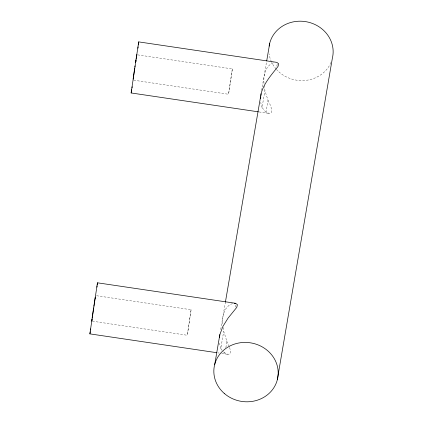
<?xml version="1.0" encoding="UTF-8"?>
<svg xmlns="http://www.w3.org/2000/svg" width="423" height="423" viewBox="0 0 423 423"><rect width="100%" height="100%" fill="white"/><g stroke="black" fill="none" stroke-linecap="round" stroke-linejoin="round"><path stroke-width="0.32" stroke-dasharray="2.12 1.59" d="M92.415 321.2L187.304 335.275L191.096 309.747L96.211 295.672M191.096 309.747L187.304 335.275M133.668 80.201L228.557 94.276L232.349 68.912L137.459 54.837M232.349 68.912L228.557 94.276M229.567 347.479L230.556 350.852L230.218 353.602L228.246 354.4L224.772 353.194L225.189 350.683M225.713 347.537C229.055 340.288 222.969 333.943 223.09 326.757M268.018 100.336L270.487 105.433L271.804 109.938L271.471 112.682L269.493 113.48L266.025 112.28L268.018 100.336L264.925 90.681L264.343 85.843M220.716 329.485L225.253 303.016M261.641 90.496L266.59 61.584M222.107 350.381L220.78 348.478L223.672 331.595M266.025 112.28L262.033 107.564L264.925 90.681M235.595 307.04L235.923 305.136M276.848 66.125L277.171 64.222M273.29 62.826C265.094 65.999 263.08 76.283 264.068 84.077M232.571 303.534C224.179 306.331 221.911 316.594 222.725 324.404M259.056 111.931L269.493 113.48M217.803 352.851L219.109 353.041M221.715 353.432L228.246 354.4M223.439 351.788L224.772 353.194M226.765 341.25L229.234 346.352M262.033 107.564L260.647 102.318M220.78 348.478L219.394 343.238M330.971 62.519A32.248 29.615 9.7 0 1 276.568 69.546M276.15 69.071A32.248 29.615 9.7 0 1 271.709 62.371M271.444 61.816A32.248 29.615 9.7 0 1 269.113 53.88"/><path stroke-width="0.63" d="M216.497 352.655L89.882 333.874L97.443 282.802L235.574 303.291L237.414 304.655L236.769 307.357L228.087 318.085L222.895 326.429L219.838 334.625L214.673 364.8M97.443 282.802L97.258 284.674M258.4 111.836L131.135 92.96L138.691 41.888L276.827 62.377L278.667 63.741L278.017 66.443C271.45 74.866 263.91 83.061 261.091 93.705L225.364 302.366M138.691 41.888L138.369 44.944M219.542 337.66L219.838 334.625M260.621 98.564L260.795 96.74M260.912 95.529L261.091 93.705M136.719 55.566L136.809 54.741L136.137 58.57M91.992 319.143L91.765 321.105L92.045 319.64M133.182 78.731L134.688 68.119M96.941 287.164L97.116 285.858M137.93 48.201L138.104 46.9M92.14 318.08L93.61 307.844M95.186 298.596L95.328 297.533M135.857 61.832L136.021 60.685M134.852 67.008L135.016 65.898M93.858 306.199L94.102 304.56M94.197 303.952L94.567 301.53M135.503 62.667L135.952 59.759M94.667 300.89L94.969 298.966M90.57 330.088L90.76 328.888M132.013 87.973L132.203 86.768M95.069 298.321L95.281 297.036M133.224 79.17L133.499 77.467M90.289 331.727L89.882 333.874M131.447 91.357L131.727 89.718M266.702 60.938L269.673 43.58M277.361 379.42L332.367 58.2A32.248 29.615 9.7 0 0 306.686 21.816A32.248 29.615 9.7 0 0 269.128 46.107M131.135 92.96L131.357 91.902M234.374 303.391L235.574 303.291M224.216 393.374A32.248 29.615 9.7 0 0 277.414 379.431A32.248 29.615 9.7 0 0 236.42 343.529A32.248 29.615 9.7 0 0 224.216 393.374"/></g></svg>
